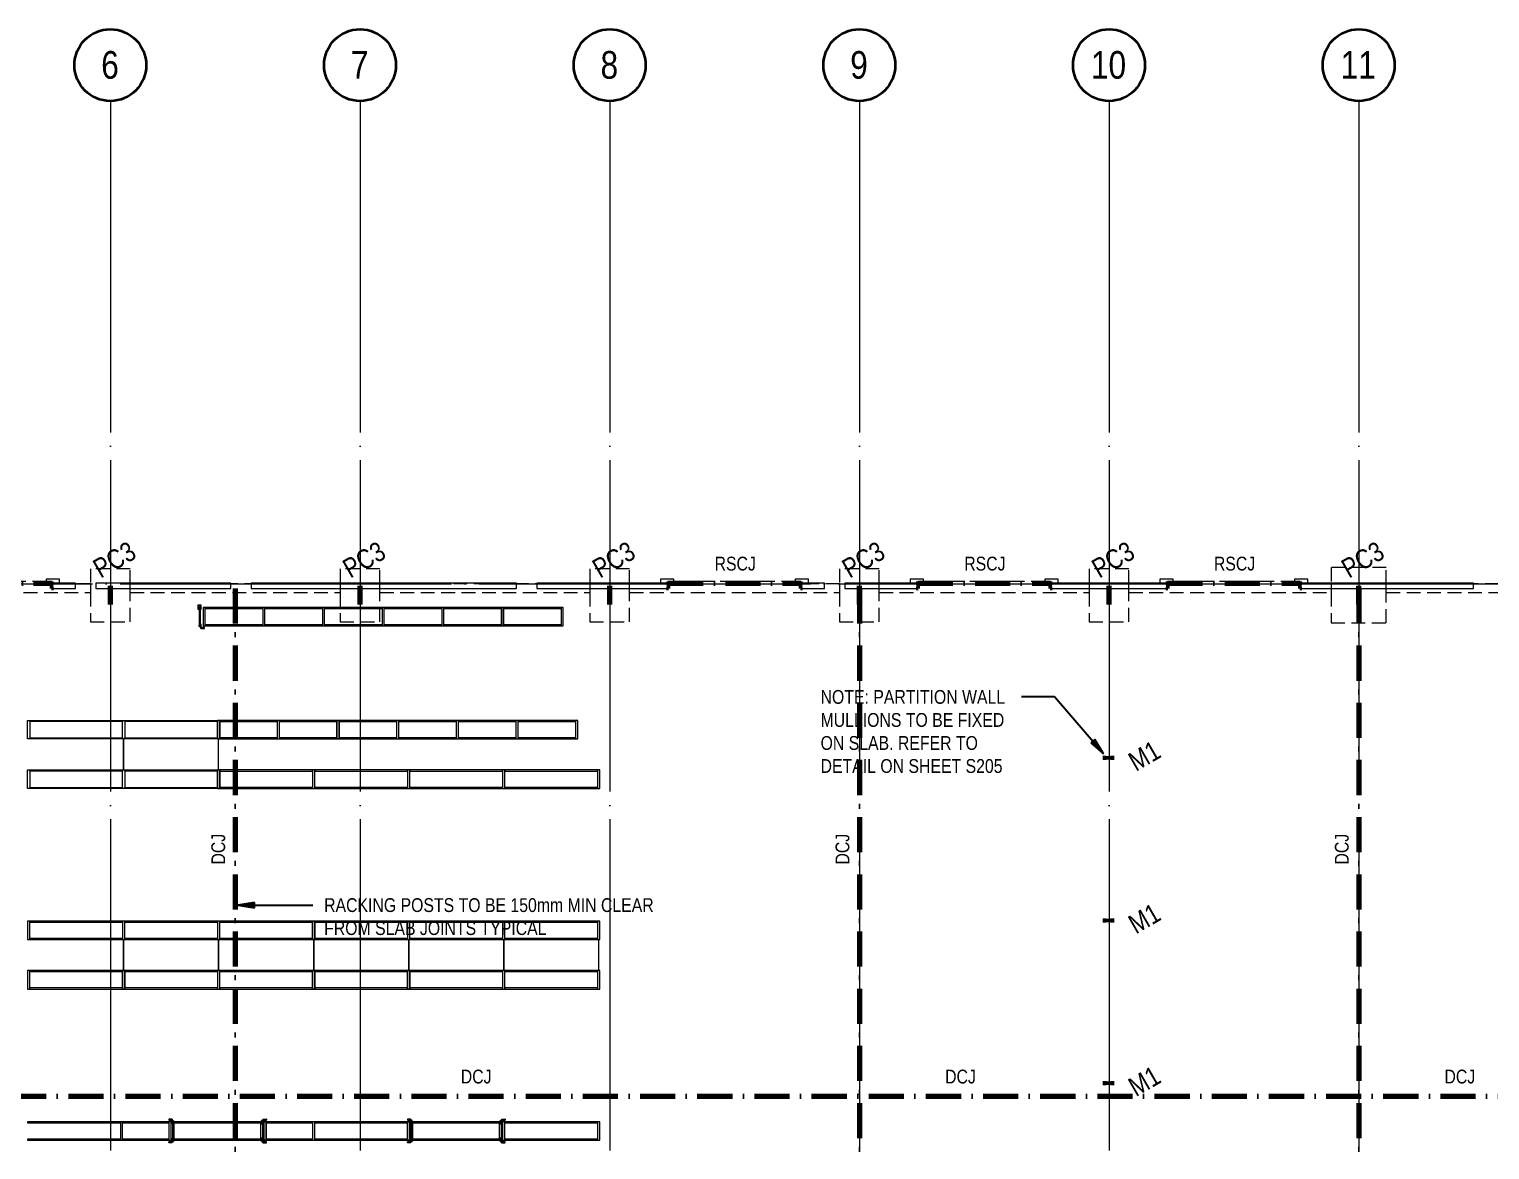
# Model space of a CAD drawing. Header units: millimetres. Extents: x 14684 to 281647, y -4596 to 240550.
# Drawn here: x 78823 to 144929, y 189837 to 240550 of the extents above; entities that cross this region are included whole.
import ezdxf

# ---------------------------------------------------------------- set-up
doc = ezdxf.new("R2010")
doc.units = ezdxf.units.MM
for name, pattern in [('_SGE_Grid Line', [16250, 15000, -625, 0, -625]), ('_SGE_Hidden', [925, 625, -300]), ('Dash Dot', [2587.5, 1587.5, -500, 0, -500])]:
    doc.linetypes.add(name, pattern=pattern)
for name, color, linetype, lineweight in [('A-ANNO-NOTE', 131, 'Continuous', 18), ('A-DETL-3', 90, 'Dash Dot', 70), ('A-WALL-1', 113, 'Continuous', 20), ('G-ANNO-TEXT-1', 10, 'Continuous', 25), ('G-ANNO-TEXT-2', 7, 'Continuous', 25), ('PR31272-001D-client cad _Racking__dwg-1', 133, 'Continuous', 13), ('S - REP-1', 133, 'Continuous', 13), ('S - ROWSPACER-1', 253, 'Continuous', 18), ('S-BEAM-1', 253, 'Continuous', 18), ('S-BEAM-2', 254, '_SGE_Hidden', 18), ('S-COLS', 52, 'Continuous', 18), ('S-COLS-1', 52, 'Continuous', 70), ('S-COLS-IDEN-1', 171, 'Continuous', 35), ('S-COLS-SYMB', 171, 'Continuous', 50), ('S-FNDN-1', 32, '_SGE_Hidden', 18), ('S-FRAME -100MM-1', 133, 'Continuous', 13), ('S-GRID-1', 1, '_SGE_Grid Line', 13), ('S-GRID-IDEN', 1, 'Continuous', 35), ('S-GRID-IDEN-1', 1, 'Continuous', 50)]:
    doc.layers.add(name, color=color, linetype=linetype, lineweight=lineweight)
doc.styles.add('Arial Narrow', font='ARIALN.TTF', dxfattribs={"height": 1250})
doc.styles.add('Arial Narrow_1', font='ARIALN.TTF', dxfattribs={"height": 625})
doc.styles.add('Arial Narrow_2', font='ARIALN.TTF', dxfattribs={"height": 875})

# ---------------------------------------------------------------- blocks, each defined once
blk = doc.blocks.new('PR31272-001D-client cad _Racking__dwg-2745832-WAREHOUSE SLAB PLAN')
at = {"layer": 'S - REP-1'}
for p, q in [((205800, 126115), (205744, 126115)), ((205744, 126110), (205800, 126110)), ((205727, 125288), (205732, 125288)), ((205727, 125268), (205732, 125268)), ((205737, 125248), (205798, 125248)), ((205798, 125243), (205737, 125243)), ((205763, 125353), (205763, 125203)), ((205803, 125358), (205768, 125358)), ((205803, 125229), (205808, 125229)), ((205803, 125216), (205808, 125216)), ((205808, 125237), (205808, 125237)), ((205813, 125198), (205813, 125355)), ((205813, 125232), (205813, 125232)), ((205823, 125143), (205973, 125143)), ((205978, 125148), (205978, 125183)), ((204363, 102933), (204363, 102898)), ((204518, 102938), (204368, 102938)), ((204528, 102883), (204528, 102725)), ((204528, 102849), (204528, 102849)), ((204538, 102864), (204533, 102864)), ((204538, 102851), (204533, 102851)), ((204533, 102844), (204533, 102844)), ((204538, 102723), (204573, 102723)), ((204543, 102838), (204604, 102838)), ((204604, 102833), (204543, 102833)), ((204578, 102728), (204578, 102878)), ((204614, 102813), (204609, 102813)), ((204614, 102793), (204609, 102793)), ((208531, 102813), (208536, 102813)), ((208531, 102793), (208536, 102793)), ((208602, 102838), (208541, 102838)), ((208541, 102833), (208602, 102833)), ((208567, 102728), (208567, 102878)), ((208607, 102723), (208572, 102723)), ((208607, 102864), (208612, 102864)), ((208607, 102851), (208612, 102851)), ((208612, 102844), (208612, 102844)), ((208617, 102725), (208617, 102883)), ((208617, 102849), (208617, 102849)), ((208627, 102938), (208777, 102938)), ((208782, 102933), (208782, 102898)), ((215163, 102933), (215163, 102898)), ((215318, 102938), (215168, 102938)), ((215328, 102725), (215328, 102883)), ((215328, 102849), (215328, 102849)), ((215338, 102864), (215333, 102864)), ((215338, 102851), (215333, 102851)), ((215333, 102844), (215333, 102844)), ((215338, 102723), (215373, 102723)), ((215343, 102838), (215404, 102838)), ((215404, 102833), (215343, 102833)), ((215378, 102728), (215378, 102878)), ((215414, 102813), (215409, 102813)), ((215414, 102793), (215409, 102793)), ((219331, 102813), (219336, 102813)), ((219331, 102793), (219336, 102793)), ((219402, 102838), (219341, 102838)), ((219341, 102833), (219402, 102833)), ((219367, 102728), (219367, 102878)), ((219407, 102723), (219372, 102723)), ((219407, 102864), (219412, 102864)), ((219407, 102851), (219412, 102851)), ((219412, 102844), (219412, 102844)), ((219417, 102725), (219417, 102883)), ((219417, 102849), (219417, 102849)), ((219427, 102938), (219577, 102938)), ((219582, 102933), (219582, 102898)), ((204363, 101873), (204363, 101908)), ((204518, 101868), (204368, 101868)), ((204528, 101923), (204528, 102080)), ((204528, 101957), (204528, 101957)), ((204533, 101962), (204533, 101962)), ((204538, 101954), (204533, 101954)), ((204538, 101941), (204533, 101941)), ((204538, 102083), (204573, 102083)), ((204604, 101973), (204543, 101973)), ((204543, 101968), (204604, 101968)), ((204578, 102078), (204578, 101928)), ((204614, 102013), (204609, 102013)), ((204614, 101993), (204609, 101993)), ((208531, 102013), (208536, 102013)), ((208531, 101993), (208536, 101993)), ((208541, 101973), (208602, 101973)), ((208602, 101968), (208541, 101968)), ((208567, 102078), (208567, 101928)), ((208607, 102083), (208572, 102083)), ((208607, 101954), (208612, 101954)), ((208607, 101941), (208612, 101941)), ((208612, 101962), (208612, 101962)), ((208617, 101923), (208617, 102080)), ((208617, 101957), (208617, 101957)), ((208627, 101868), (208777, 101868)), ((208782, 101873), (208782, 101908)), ((215163, 101873), (215163, 101908)), ((215318, 101868), (215168, 101868)), ((215328, 101923), (215328, 102080)), ((215328, 101957), (215328, 101957)), ((215333, 101962), (215333, 101962)), ((215338, 101954), (215333, 101954)), ((215338, 101941), (215333, 101941)), ((215338, 102083), (215373, 102083)), ((215404, 101973), (215343, 101973)), ((215343, 101968), (215404, 101968)), ((215378, 102078), (215378, 101928)), ((215414, 102013), (215409, 102013)), ((215414, 101993), (215409, 101993)), ((219331, 102013), (219336, 102013)), ((219331, 101993), (219336, 101993)), ((219341, 101973), (219402, 101973)), ((219402, 101968), (219341, 101968)), ((219367, 102078), (219367, 101928)), ((219407, 102083), (219372, 102083)), ((219407, 101954), (219412, 101954)), ((219407, 101941), (219412, 101941)), ((219412, 101962), (219412, 101962)), ((219417, 101923), (219417, 102080)), ((219417, 101957), (219417, 101957)), ((219427, 101868), (219577, 101868)), ((219582, 101873), (219582, 101908))]:
    blk.add_line(p, q, dxfattribs=at)
at = {"layer": 'S - REP-1', "flags": 128}
blk.add_lwpolyline([(205827, 126203), (205677, 126203), (205677, 126023), (205827, 126023)], close=True, dxfattribs=at)
for points in [[(205732, 126127), (205732, 126163), (205724, 126163), (205724, 126063), (205732, 126063), (205732, 126098)], [(205732, 125253), (205807, 125253), (205807, 126103), (205732, 126103), (205732, 125253), (205732, 125298), (205727, 125298), (205727, 125253)], [(205812, 126098), (205812, 126063), (205820, 126063), (205820, 126163), (205812, 126163), (205812, 126127)], [(205808, 125355), (205808, 125198), (205803, 125198), (205768, 125198)], [(205803, 125358), (205803, 125358), (205804, 125358), (205804, 125358), (205804, 125358), (205805, 125358), (205805, 125358), (205805, 125358), (205805, 125358), (205806, 125358), (205806, 125358), (205806, 125358), (205806, 125358), (205807, 125358), (205807, 125358), (205807, 125358), (205807, 125358), (205807, 125358), (205808, 125357), (205808, 125357), (205808, 125357), (205808, 125357), (205808, 125357), (205808, 125357), (205808, 125357)], [(205813, 125357), (205813, 125357), (205813, 125357), (205813, 125357), (205813, 125357), (205812, 125357), (205812, 125357), (205812, 125358), (205812, 125358), (205811, 125358), (205811, 125358), (205810, 125358), (205810, 125358), (205810, 125358), (205809, 125358), (205809, 125358), (205808, 125358), (205807, 125358), (205807, 125358), (205806, 125358), (205806, 125358), (205805, 125358), (205804, 125358), (205804, 125358), (205803, 125358)], [(205803, 125238), (205803, 125203), (205808, 125203), (205808, 125238)], [(205813, 125355), (205813, 125357), (205808, 125357), (205808, 125355)], [(205818, 125148), (205818, 125183), (205818, 125188), (205977, 125188), (205977, 125193), (205818, 125193)], [(205977, 125193), (205977, 125193), (205977, 125193), (205977, 125193), (205977, 125193), (205977, 125192), (205977, 125192), (205977, 125192), (205978, 125192), (205978, 125191), (205978, 125191), (205978, 125190), (205978, 125190), (205978, 125190), (205978, 125189), (205978, 125189), (205978, 125188), (205978, 125187), (205978, 125187), (205978, 125186), (205978, 125186), (205978, 125185), (205978, 125184), (205978, 125184), (205978, 125183)], [(205978, 125183), (205978, 125183), (205978, 125184), (205978, 125184), (205978, 125184), (205978, 125185), (205978, 125185), (205978, 125185), (205978, 125185), (205978, 125186), (205978, 125186), (205978, 125186), (205978, 125186), (205978, 125187), (205978, 125187), (205978, 125187), (205978, 125187), (205977, 125187), (205977, 125188), (205977, 125188), (205977, 125188), (205977, 125188), (205977, 125188), (205977, 125188), (205977, 125188)], [(204363, 102898), (204363, 102897), (204363, 102897), (204363, 102897), (204363, 102896), (204363, 102896), (204363, 102896), (204363, 102896), (204363, 102895), (204363, 102895), (204363, 102895), (204363, 102894), (204363, 102894), (204363, 102894), (204363, 102894), (204363, 102894), (204363, 102893), (204364, 102893), (204364, 102893), (204364, 102893), (204364, 102893), (204364, 102893), (204364, 102893), (204364, 102893), (204364, 102893)], [(204364, 102888), (204364, 102888), (204364, 102888), (204364, 102888), (204364, 102888), (204364, 102888), (204364, 102889), (204364, 102889), (204363, 102889), (204363, 102889), (204363, 102890), (204363, 102890), (204363, 102891), (204363, 102891), (204363, 102892), (204363, 102892), (204363, 102893), (204363, 102893), (204363, 102894), (204363, 102895), (204363, 102895), (204363, 102896), (204363, 102896), (204363, 102897), (204363, 102898)], [(204523, 102933), (204523, 102898), (204523, 102893), (204364, 102893), (204364, 102888), (204523, 102888)], [(204528, 102725), (204528, 102724), (204533, 102724), (204533, 102725)], [(204528, 102724), (204528, 102724), (204528, 102724), (204528, 102723), (204528, 102723), (204529, 102723), (204529, 102723), (204529, 102723), (204529, 102723), (204530, 102723), (204530, 102723), (204531, 102723), (204531, 102723), (204531, 102723), (204532, 102723), (204533, 102723), (204533, 102723), (204534, 102723), (204534, 102723), (204535, 102723), (204536, 102723), (204536, 102723), (204537, 102723), (204537, 102723), (204538, 102723)], [(204533, 102725), (204533, 102883), (204538, 102883), (204573, 102883)], [(204538, 102843), (204538, 102878), (204533, 102878), (204533, 102843)], [(204538, 102723), (204538, 102723), (204537, 102723), (204537, 102723), (204537, 102723), (204536, 102723), (204536, 102723), (204536, 102723), (204536, 102723), (204535, 102723), (204535, 102723), (204535, 102723), (204535, 102723), (204534, 102723), (204534, 102723), (204534, 102723), (204534, 102723), (204534, 102723), (204533, 102723), (204533, 102723), (204533, 102723), (204533, 102723), (204533, 102724), (204533, 102724), (204533, 102724)], [(204609, 102828), (204534, 102828), (204534, 101978), (204609, 101978), (204609, 102828), (204609, 102783), (204614, 102783), (204614, 102828)], [(208536, 102828), (208611, 102828), (208611, 101978), (208536, 101978), (208536, 102828), (208536, 102783), (208531, 102783), (208531, 102828)], [(208572, 102883), (208607, 102883), (208612, 102883), (208612, 102725)], [(208607, 102843), (208607, 102878), (208612, 102878), (208612, 102843)], [(208607, 102723), (208607, 102723), (208607, 102723), (208608, 102723), (208608, 102723), (208608, 102723), (208609, 102723), (208609, 102723), (208609, 102723), (208609, 102723), (208610, 102723), (208610, 102723), (208610, 102723), (208610, 102723), (208611, 102723), (208611, 102723), (208611, 102723), (208611, 102723), (208611, 102723), (208611, 102723), (208612, 102723), (208612, 102723), (208612, 102724), (208612, 102724), (208612, 102724)], [(208617, 102724), (208617, 102724), (208617, 102724), (208616, 102723), (208616, 102723), (208616, 102723), (208616, 102723), (208616, 102723), (208615, 102723), (208615, 102723), (208615, 102723), (208614, 102723), (208614, 102723), (208613, 102723), (208613, 102723), (208612, 102723), (208612, 102723), (208611, 102723), (208611, 102723), (208610, 102723), (208609, 102723), (208609, 102723), (208608, 102723), (208607, 102723), (208607, 102723)], [(208612, 102725), (208612, 102724), (208617, 102724), (208617, 102725)], [(208622, 102933), (208622, 102898), (208622, 102893), (208781, 102893), (208781, 102888), (208622, 102888)], [(208782, 102898), (208782, 102897), (208782, 102897), (208782, 102897), (208782, 102896), (208782, 102896), (208782, 102896), (208782, 102896), (208782, 102895), (208781, 102895), (208781, 102895), (208781, 102894), (208781, 102894), (208781, 102894), (208781, 102894), (208781, 102894), (208781, 102893), (208781, 102893), (208781, 102893), (208781, 102893), (208781, 102893), (208781, 102893), (208781, 102893), (208781, 102893), (208781, 102893)], [(208781, 102888), (208781, 102888), (208781, 102888), (208781, 102888), (208781, 102888), (208781, 102888), (208781, 102889), (208781, 102889), (208781, 102889), (208781, 102889), (208781, 102890), (208781, 102890), (208781, 102891), (208781, 102891), (208781, 102892), (208781, 102892), (208782, 102893), (208782, 102893), (208782, 102894), (208782, 102895), (208782, 102895), (208782, 102896), (208782, 102896), (208782, 102897), (208782, 102898)], [(215163, 102898), (215163, 102897), (215163, 102897), (215163, 102897), (215163, 102896), (215163, 102896), (215163, 102896), (215163, 102896), (215163, 102895), (215163, 102895), (215163, 102895), (215163, 102894), (215163, 102894), (215163, 102894), (215163, 102894), (215163, 102894), (215163, 102893), (215164, 102893), (215164, 102893), (215164, 102893), (215164, 102893), (215164, 102893), (215164, 102893), (215164, 102893), (215164, 102893)], [(215164, 102888), (215164, 102888), (215164, 102888), (215164, 102888), (215164, 102888), (215164, 102888), (215164, 102889), (215164, 102889), (215163, 102889), (215163, 102889), (215163, 102890), (215163, 102890), (215163, 102891), (215163, 102891), (215163, 102892), (215163, 102892), (215163, 102893), (215163, 102893), (215163, 102894), (215163, 102895), (215163, 102895), (215163, 102896), (215163, 102896), (215163, 102897), (215163, 102898)], [(215323, 102933), (215323, 102898), (215323, 102893), (215164, 102893), (215164, 102888), (215323, 102888)], [(215333, 102725), (215333, 102724), (215328, 102724), (215328, 102725)], [(215328, 102724), (215328, 102724), (215328, 102724), (215328, 102723), (215328, 102723), (215329, 102723), (215329, 102723), (215329, 102723), (215329, 102723), (215330, 102723), (215330, 102723), (215331, 102723), (215331, 102723), (215331, 102723), (215332, 102723), (215333, 102723), (215333, 102723), (215334, 102723), (215334, 102723), (215335, 102723), (215336, 102723), (215336, 102723), (215337, 102723), (215337, 102723), (215338, 102723)], [(215373, 102883), (215338, 102883), (215333, 102883), (215333, 102725)], [(215338, 102843), (215338, 102878), (215333, 102878), (215333, 102843)], [(215338, 102723), (215338, 102723), (215337, 102723), (215337, 102723), (215337, 102723), (215336, 102723), (215336, 102723), (215336, 102723), (215336, 102723), (215335, 102723), (215335, 102723), (215335, 102723), (215335, 102723), (215334, 102723), (215334, 102723), (215334, 102723), (215334, 102723), (215334, 102723), (215333, 102723), (215333, 102723), (215333, 102723), (215333, 102723), (215333, 102724), (215333, 102724), (215333, 102724)], [(215409, 102828), (215334, 102828), (215334, 101978), (215409, 101978), (215409, 102828), (215409, 102783), (215414, 102783), (215414, 102828)], [(219336, 102828), (219411, 102828), (219411, 101978), (219336, 101978), (219336, 102828), (219336, 102783), (219331, 102783), (219331, 102828)], [(219372, 102883), (219407, 102883), (219412, 102883), (219412, 102725)], [(219407, 102843), (219407, 102878), (219412, 102878), (219412, 102843)], [(219407, 102723), (219407, 102723), (219407, 102723), (219408, 102723), (219408, 102723), (219408, 102723), (219409, 102723), (219409, 102723), (219409, 102723), (219409, 102723), (219410, 102723), (219410, 102723), (219410, 102723), (219410, 102723), (219411, 102723), (219411, 102723), (219411, 102723), (219411, 102723), (219411, 102723), (219411, 102723), (219412, 102723), (219412, 102723), (219412, 102724), (219412, 102724), (219412, 102724)], [(219417, 102724), (219417, 102724), (219417, 102724), (219416, 102723), (219416, 102723), (219416, 102723), (219416, 102723), (219416, 102723), (219415, 102723), (219415, 102723), (219415, 102723), (219414, 102723), (219414, 102723), (219413, 102723), (219413, 102723), (219412, 102723), (219412, 102723), (219411, 102723), (219411, 102723), (219410, 102723), (219409, 102723), (219409, 102723), (219408, 102723), (219407, 102723), (219407, 102723)], [(219412, 102725), (219412, 102724), (219417, 102724), (219417, 102725)], [(219422, 102933), (219422, 102898), (219422, 102893), (219581, 102893), (219581, 102888), (219422, 102888)], [(219582, 102898), (219582, 102897), (219582, 102897), (219582, 102897), (219582, 102896), (219582, 102896), (219582, 102896), (219582, 102896), (219582, 102895), (219581, 102895), (219581, 102895), (219581, 102894), (219581, 102894), (219581, 102894), (219581, 102894), (219581, 102894), (219581, 102893), (219581, 102893), (219581, 102893), (219581, 102893), (219581, 102893), (219581, 102893), (219581, 102893), (219581, 102893), (219581, 102893)], [(219581, 102888), (219581, 102888), (219581, 102888), (219581, 102888), (219581, 102888), (219581, 102888), (219581, 102889), (219581, 102889), (219581, 102889), (219581, 102889), (219581, 102890), (219581, 102890), (219581, 102891), (219581, 102891), (219581, 102892), (219581, 102892), (219582, 102893), (219582, 102893), (219582, 102894), (219582, 102895), (219582, 102895), (219582, 102896), (219582, 102896), (219582, 102897), (219582, 102898)], [(204364, 101918), (204364, 101918), (204364, 101918), (204364, 101918), (204364, 101917), (204364, 101917), (204364, 101917), (204364, 101917), (204363, 101916), (204363, 101916), (204363, 101916), (204363, 101915), (204363, 101915), (204363, 101914), (204363, 101914), (204363, 101913), (204363, 101913), (204363, 101912), (204363, 101912), (204363, 101911), (204363, 101910), (204363, 101910), (204363, 101909), (204363, 101908), (204363, 101908)], [(204363, 101908), (204363, 101908), (204363, 101908), (204363, 101909), (204363, 101909), (204363, 101909), (204363, 101910), (204363, 101910), (204363, 101910), (204363, 101911), (204363, 101911), (204363, 101911), (204363, 101911), (204363, 101912), (204363, 101912), (204363, 101912), (204363, 101912), (204364, 101912), (204364, 101912), (204364, 101913), (204364, 101913), (204364, 101913), (204364, 101913), (204364, 101913), (204364, 101913)], [(204523, 101873), (204523, 101908), (204523, 101913), (204364, 101913), (204364, 101918), (204523, 101918)], [(204528, 102082), (204528, 102082), (204528, 102082), (204528, 102082), (204528, 102082), (204529, 102082), (204529, 102082), (204529, 102082), (204529, 102082), (204530, 102082), (204530, 102082), (204531, 102082), (204531, 102083), (204531, 102083), (204532, 102083), (204533, 102083), (204533, 102083), (204534, 102083), (204534, 102083), (204535, 102083), (204536, 102083), (204536, 102083), (204537, 102083), (204537, 102083), (204538, 102083)], [(204528, 102080), (204528, 102082), (204533, 102082), (204533, 102080)], [(204538, 102083), (204538, 102083), (204537, 102083), (204537, 102083), (204537, 102083), (204536, 102083), (204536, 102083), (204536, 102083), (204536, 102083), (204535, 102083), (204535, 102083), (204535, 102083), (204535, 102083), (204534, 102082), (204534, 102082), (204534, 102082), (204534, 102082), (204534, 102082), (204533, 102082), (204533, 102082), (204533, 102082), (204533, 102082), (204533, 102082), (204533, 102082), (204533, 102082)], [(204533, 102080), (204533, 101923), (204538, 101923), (204573, 101923)], [(204538, 101963), (204538, 101928), (204533, 101928), (204533, 101963)], [(204609, 101978), (204609, 102023), (204614, 102023), (204614, 101978)], [(208536, 101978), (208536, 102023), (208531, 102023), (208531, 101978)], [(208612, 102080), (208612, 101923), (208607, 101923), (208572, 101923)], [(208607, 102083), (208607, 102083), (208607, 102083), (208608, 102083), (208608, 102083), (208608, 102083), (208609, 102083), (208609, 102083), (208609, 102083), (208609, 102083), (208610, 102083), (208610, 102083), (208610, 102083), (208610, 102082), (208611, 102082), (208611, 102082), (208611, 102082), (208611, 102082), (208611, 102082), (208611, 102082), (208612, 102082), (208612, 102082), (208612, 102082), (208612, 102082), (208612, 102082)], [(208617, 102082), (208617, 102082), (208617, 102082), (208616, 102082), (208616, 102082), (208616, 102082), (208616, 102082), (208616, 102082), (208615, 102082), (208615, 102082), (208615, 102082), (208614, 102082), (208614, 102083), (208613, 102083), (208613, 102083), (208612, 102083), (208612, 102083), (208611, 102083), (208611, 102083), (208610, 102083), (208609, 102083), (208609, 102083), (208608, 102083), (208607, 102083), (208607, 102083)], [(208607, 101963), (208607, 101928), (208612, 101928), (208612, 101963)], [(208617, 102080), (208617, 102082), (208612, 102082), (208612, 102080)], [(208622, 101873), (208622, 101908), (208622, 101913), (208781, 101913), (208781, 101918), (208622, 101918)], [(208781, 101918), (208781, 101918), (208781, 101918), (208781, 101918), (208781, 101917), (208781, 101917), (208781, 101917), (208781, 101917), (208781, 101916), (208781, 101916), (208781, 101916), (208781, 101915), (208781, 101915), (208781, 101914), (208781, 101914), (208781, 101913), (208782, 101913), (208782, 101912), (208782, 101912), (208782, 101911), (208782, 101910), (208782, 101910), (208782, 101909), (208782, 101908), (208782, 101908)], [(208782, 101908), (208782, 101908), (208782, 101908), (208782, 101909), (208782, 101909), (208782, 101909), (208782, 101910), (208782, 101910), (208782, 101910), (208781, 101911), (208781, 101911), (208781, 101911), (208781, 101911), (208781, 101912), (208781, 101912), (208781, 101912), (208781, 101912), (208781, 101912), (208781, 101912), (208781, 101913), (208781, 101913), (208781, 101913), (208781, 101913), (208781, 101913), (208781, 101913)], [(215164, 101918), (215164, 101918), (215164, 101918), (215164, 101918), (215164, 101917), (215164, 101917), (215164, 101917), (215164, 101917), (215163, 101916), (215163, 101916), (215163, 101916), (215163, 101915), (215163, 101915), (215163, 101914), (215163, 101914), (215163, 101913), (215163, 101913), (215163, 101912), (215163, 101912), (215163, 101911), (215163, 101910), (215163, 101910), (215163, 101909), (215163, 101908), (215163, 101908)], [(215163, 101908), (215163, 101908), (215163, 101908), (215163, 101909), (215163, 101909), (215163, 101909), (215163, 101910), (215163, 101910), (215163, 101910), (215163, 101911), (215163, 101911), (215163, 101911), (215163, 101911), (215163, 101912), (215163, 101912), (215163, 101912), (215163, 101912), (215164, 101912), (215164, 101912), (215164, 101913), (215164, 101913), (215164, 101913), (215164, 101913), (215164, 101913), (215164, 101913)], [(215323, 101873), (215323, 101908), (215323, 101913), (215164, 101913), (215164, 101918), (215323, 101918)], [(215328, 102082), (215328, 102082), (215328, 102082), (215328, 102082), (215328, 102082), (215329, 102082), (215329, 102082), (215329, 102082), (215329, 102082), (215330, 102082), (215330, 102082), (215331, 102082), (215331, 102083), (215331, 102083), (215332, 102083), (215333, 102083), (215333, 102083), (215334, 102083), (215334, 102083), (215335, 102083), (215336, 102083), (215336, 102083), (215337, 102083), (215337, 102083), (215338, 102083)], [(215328, 102080), (215328, 102082), (215333, 102082), (215333, 102080)], [(215338, 102083), (215338, 102083), (215337, 102083), (215337, 102083), (215337, 102083), (215336, 102083), (215336, 102083), (215336, 102083), (215336, 102083), (215335, 102083), (215335, 102083), (215335, 102083), (215335, 102083), (215334, 102082), (215334, 102082), (215334, 102082), (215334, 102082), (215334, 102082), (215333, 102082), (215333, 102082), (215333, 102082), (215333, 102082), (215333, 102082), (215333, 102082), (215333, 102082)], [(215333, 102080), (215333, 101923), (215338, 101923), (215373, 101923)], [(215338, 101963), (215338, 101928), (215333, 101928), (215333, 101963)], [(215409, 101978), (215409, 102023), (215414, 102023), (215414, 101978)], [(219336, 101978), (219336, 102023), (219331, 102023), (219331, 101978)], [(219412, 102080), (219412, 101923), (219407, 101923), (219372, 101923)], [(219407, 102083), (219407, 102083), (219407, 102083), (219408, 102083), (219408, 102083), (219408, 102083), (219409, 102083), (219409, 102083), (219409, 102083), (219409, 102083), (219410, 102083), (219410, 102083), (219410, 102083), (219410, 102082), (219411, 102082), (219411, 102082), (219411, 102082), (219411, 102082), (219411, 102082), (219411, 102082), (219412, 102082), (219412, 102082), (219412, 102082), (219412, 102082), (219412, 102082)], [(219417, 102082), (219417, 102082), (219417, 102082), (219416, 102082), (219416, 102082), (219416, 102082), (219416, 102082), (219416, 102082), (219415, 102082), (219415, 102082), (219415, 102082), (219414, 102082), (219414, 102083), (219413, 102083), (219413, 102083), (219412, 102083), (219412, 102083), (219411, 102083), (219411, 102083), (219410, 102083), (219409, 102083), (219409, 102083), (219408, 102083), (219407, 102083), (219407, 102083)], [(219407, 101963), (219407, 101928), (219412, 101928), (219412, 101963)], [(219417, 102080), (219417, 102082), (219412, 102082), (219412, 102080)], [(219422, 101873), (219422, 101908), (219422, 101913), (219581, 101913), (219581, 101918), (219422, 101918)], [(219581, 101918), (219581, 101918), (219581, 101918), (219581, 101918), (219581, 101917), (219581, 101917), (219581, 101917), (219581, 101917), (219581, 101916), (219581, 101916), (219581, 101916), (219581, 101915), (219581, 101915), (219581, 101914), (219581, 101914), (219581, 101913), (219582, 101913), (219582, 101912), (219582, 101912), (219582, 101911), (219582, 101910), (219582, 101910), (219582, 101909), (219582, 101908), (219582, 101908)], [(219582, 101908), (219582, 101908), (219582, 101908), (219582, 101909), (219582, 101909), (219582, 101909), (219582, 101910), (219582, 101910), (219582, 101910), (219581, 101911), (219581, 101911), (219581, 101911), (219581, 101911), (219581, 101912), (219581, 101912), (219581, 101912), (219581, 101912), (219581, 101912), (219581, 101912), (219581, 101913), (219581, 101913), (219581, 101913), (219581, 101913), (219581, 101913), (219581, 101913)]]:
    blk.add_lwpolyline(points, dxfattribs=at)
at = {"layer": 'S - REP-1'}
for centre in [(205697, 126183), (205697, 126043), (205792, 126183), (205792, 126043), (205783, 125338), (205783, 125218), (205838, 125163), (205958, 125163), (204383, 102918), (204503, 102918), (204558, 102863), (204558, 102743), (208587, 102863), (208587, 102743), (208642, 102918), (208762, 102918), (215183, 102918), (215303, 102918), (215358, 102863), (215358, 102743), (219387, 102863), (219387, 102743), (219442, 102918), (219562, 102918), (204383, 101888), (204503, 101888), (204558, 102063), (204558, 101943), (208587, 102063), (208587, 101943), (208642, 101888), (208762, 101888), (215183, 101888), (215303, 101888), (215358, 102063), (215358, 101943), (219387, 102063), (219387, 101943), (219442, 101888), (219562, 101888)]:
    blk.add_circle(centre, 8, dxfattribs=at)
for centre, radius, start, end in [((205744, 126127), 12, 180.00049, 270.00049), ((205744, 126098), 12, 90.00049, 180.00049), ((205800, 126127), 12, 270.00049, 0.00049), ((205800, 126098), 12, 0.00049, 90.00049), ((205737, 125253), 10, 180.00049, 270.00049), ((205737, 125253), 5, 180.00049, 270.00049), ((205768, 125353), 5, 90.00049, 180.00049), ((205768, 125203), 5, 180.00049, 270.00049), ((205798, 125238), 10, 0.00049, 90.00049), ((205798, 125238), 5, 0.00049, 90.00049), ((205818, 125198), 10, 180.00049, 270.00049), ((205818, 125198), 5, 180.00049, 270.00049), ((205823, 125148), 5, 180.00049, 270.00049), ((205973, 125148), 5, 270.00049, 0.00049), ((204368, 102933), 5, 90.00049, 180.00049), ((204518, 102933), 5, 0.00049, 90.00049), ((204523, 102883), 10, 0.00049, 90.00049), ((204523, 102883), 5, 0.00049, 90.00049), ((204543, 102843), 10, 180.00049, 270.00049), ((204543, 102843), 5, 180.00049, 270.00049), ((204573, 102878), 5, 0.00049, 90.00049), ((204573, 102728), 5, 270.00049, 0.00049), ((204604, 102828), 10, 0.00049, 90.00049), ((204604, 102828), 5, 0.00049, 90.00049), ((208541, 102828), 10, 89.99951, 179.99951), ((208541, 102828), 5, 89.99951, 179.99951), ((208572, 102878), 5, 89.99951, 179.99951), ((208572, 102728), 5, 179.99951, 269.99951), ((208602, 102843), 10, 269.99951, 359.99951), ((208602, 102843), 5, 269.99951, 359.99951), ((208622, 102883), 10, 89.99951, 179.99951), ((208622, 102883), 5, 89.99951, 179.99951), ((208627, 102933), 5, 89.99951, 179.99951), ((208777, 102933), 5, 359.99951, 89.99951), ((215168, 102933), 5, 90.00049, 180.00049), ((215318, 102933), 5, 0.00049, 90.00049), ((215323, 102883), 10, 0.00049, 90.00049), ((215323, 102883), 5, 0.00049, 90.00049), ((215343, 102843), 10, 180.00049, 270.00049), ((215343, 102843), 5, 180.00049, 270.00049), ((215373, 102878), 5, 0.00049, 90.00049), ((215373, 102728), 5, 270.00049, 0.00049), ((215404, 102828), 10, 0.00049, 90.00049), ((215404, 102828), 5, 0.00049, 90.00049), ((219341, 102828), 10, 89.99951, 179.99951), ((219341, 102828), 5, 89.99951, 179.99951), ((219372, 102878), 5, 89.99951, 179.99951), ((219372, 102728), 5, 179.99951, 269.99951), ((219402, 102843), 10, 269.99951, 359.99951), ((219402, 102843), 5, 269.99951, 359.99951), ((219422, 102883), 10, 89.99951, 179.99951), ((219422, 102883), 5, 89.99951, 179.99951), ((219427, 102933), 5, 89.99951, 179.99951), ((219577, 102933), 5, 359.99951, 89.99951), ((204368, 101873), 5, 180.00049, 270.00049), ((204518, 101873), 5, 270.00049, 0.00049), ((204523, 101923), 10, 270.00049, 0.00049), ((204523, 101923), 5, 270.00049, 0.00049), ((204543, 101963), 10, 90.00049, 180.00049), ((204543, 101963), 5, 90.00049, 180.00049), ((204573, 102078), 5, 0.00049, 90.00049), ((204573, 101928), 5, 270.00049, 0.00049), ((204604, 101978), 10, 270.00049, 0.00049), ((204604, 101978), 5, 270.00049, 0.00049), ((208541, 101978), 10, 179.99951, 269.99951), ((208541, 101978), 5, 179.99951, 269.99951), ((208572, 102078), 5, 89.99951, 179.99951), ((208572, 101928), 5, 179.99951, 269.99951), ((208602, 101963), 10, 359.99951, 89.99951), ((208602, 101963), 5, 359.99951, 89.99951), ((208622, 101923), 10, 179.99951, 269.99951), ((208622, 101923), 5, 179.99951, 269.99951), ((208627, 101873), 5, 179.99951, 269.99951), ((208777, 101873), 5, 269.99951, 359.99951), ((215168, 101873), 5, 180.00049, 270.00049), ((215318, 101873), 5, 270.00049, 0.00049), ((215323, 101923), 10, 270.00049, 0.00049), ((215323, 101923), 5, 270.00049, 0.00049), ((215343, 101963), 10, 90.00049, 180.00049), ((215343, 101963), 5, 90.00049, 180.00049), ((215373, 102078), 5, 0.00049, 90.00049), ((215373, 101928), 5, 270.00049, 0.00049), ((215404, 101978), 10, 270.00049, 0.00049), ((215404, 101978), 5, 270.00049, 0.00049), ((219341, 101978), 10, 179.99951, 269.99951), ((219341, 101978), 5, 179.99951, 269.99951), ((219372, 102078), 5, 89.99951, 179.99951), ((219372, 101928), 5, 179.99951, 269.99951), ((219402, 101963), 10, 359.99951, 89.99951), ((219402, 101963), 5, 359.99951, 89.99951), ((219422, 101923), 10, 179.99951, 269.99951), ((219422, 101923), 5, 179.99951, 269.99951), ((219427, 101873), 5, 179.99951, 269.99951), ((219577, 101873), 5, 269.99951, 359.99951)]:
    blk.add_arc(centre, radius, start, end, dxfattribs=at)
at = {"layer": 'S - ROWSPACER-1'}
for p, q in [((206622, 118743), (206622, 120143)), ((223822, 109663), (223822, 111063))]:
    blk.add_line(p, q, dxfattribs=at)
at = {"layer": 'S - ROWSPACER-1', "flags": 128}
for points in [[(202322, 120143), (202322, 118743)], [(202322, 111063), (202322, 109663)], [(206622, 111063), (206622, 109663)], [(210922, 111063), (210922, 109663)], [(215222, 111063), (215222, 109663)], [(219522, 111063), (219522, 109663)]]:
    blk.add_lwpolyline(points, close=True, dxfattribs=at)
at = {"layer": 'S-BEAM-1', "flags": 128}
for points in [[(206018, 126048), (208618, 126048), (208618, 126098), (206018, 126098)], [(208718, 126048), (211318, 126048), (211318, 126098), (208718, 126098)], [(211418, 126048), (214018, 126048), (214018, 126098), (211418, 126098)], [(214118, 126048), (216718, 126048), (216718, 126098), (214118, 126098)], [(216818, 126048), (219418, 126048), (219418, 126098), (216818, 126098)], [(219518, 126048), (222118, 126048), (222118, 126098), (219518, 126098)], [(206018, 125258), (208618, 125258), (208618, 125308), (206018, 125308)], [(208718, 125258), (211318, 125258), (211318, 125308), (208718, 125308)], [(211418, 125258), (214018, 125258), (214018, 125308), (211418, 125308)], [(214118, 125258), (216718, 125258), (216718, 125308), (214118, 125308)], [(216818, 125258), (219418, 125258), (219418, 125308), (216818, 125308)], [(219518, 125258), (222118, 125258), (222118, 125308), (219518, 125308)], [(202272, 120933), (198072, 120933), (198072, 120983), (202272, 120983)], [(206572, 120933), (202372, 120933), (202372, 120983), (206572, 120983)], [(206672, 120933), (209272, 120933), (209272, 120983), (206672, 120983)], [(209372, 120933), (211972, 120933), (211972, 120983), (209372, 120983)], [(212072, 120933), (214672, 120933), (214672, 120983), (212072, 120983)], [(214772, 120933), (217372, 120933), (217372, 120983), (214772, 120983)], [(217472, 120933), (220072, 120933), (220072, 120983), (217472, 120983)], [(220172, 120933), (222772, 120933), (222772, 120983), (220172, 120983)], [(202272, 120143), (198072, 120143), (198072, 120193), (202272, 120193)], [(206572, 120143), (202372, 120143), (202372, 120193), (206572, 120193)], [(206672, 120143), (209272, 120143), (209272, 120193), (206672, 120193)], [(209372, 120143), (211972, 120143), (211972, 120193), (209372, 120193)], [(212072, 120143), (214672, 120143), (214672, 120193), (212072, 120193)], [(214772, 120143), (217372, 120143), (217372, 120193), (214772, 120193)], [(217472, 120143), (220072, 120143), (220072, 120193), (217472, 120193)], [(220172, 120143), (222772, 120143), (222772, 120193), (220172, 120193)], [(202272, 118693), (198072, 118693), (198072, 118743), (202272, 118743)], [(206572, 118693), (202372, 118693), (202372, 118743), (206572, 118743)], [(206672, 118693), (210872, 118693), (210872, 118743), (206672, 118743)], [(210972, 118693), (215172, 118693), (215172, 118743), (210972, 118743)], [(215272, 118693), (219472, 118693), (219472, 118743), (215272, 118743)], [(219572, 118693), (223772, 118693), (223772, 118743), (219572, 118743)], [(202272, 117903), (198072, 117903), (198072, 117953), (202272, 117953)], [(206572, 117903), (202372, 117903), (202372, 117953), (206572, 117953)], [(206672, 117903), (210872, 117903), (210872, 117953), (206672, 117953)], [(210972, 117903), (215172, 117903), (215172, 117953), (210972, 117953)], [(215272, 117903), (219472, 117903), (219472, 117953), (215272, 117953)], [(219572, 117903), (223772, 117903), (223772, 117953), (219572, 117953)], [(198072, 111853), (202272, 111853), (202272, 111903), (198072, 111903)], [(202372, 111853), (206572, 111853), (206572, 111903), (202372, 111903)], [(206672, 111853), (210872, 111853), (210872, 111903), (206672, 111903)], [(210972, 111853), (215172, 111853), (215172, 111903), (210972, 111903)], [(215272, 111853), (219472, 111853), (219472, 111903), (215272, 111903)], [(219572, 111853), (223772, 111853), (223772, 111903), (219572, 111903)], [(198072, 111063), (202272, 111063), (202272, 111113), (198072, 111113)], [(202372, 111063), (206572, 111063), (206572, 111113), (202372, 111113)], [(206672, 111063), (210872, 111063), (210872, 111113), (206672, 111113)], [(210972, 111063), (215172, 111063), (215172, 111113), (210972, 111113)], [(215272, 111063), (219472, 111063), (219472, 111113), (215272, 111113)], [(219572, 111063), (223772, 111063), (223772, 111113), (219572, 111113)], [(198072, 109613), (202272, 109613), (202272, 109663), (198072, 109663)], [(202372, 109613), (206572, 109613), (206572, 109663), (202372, 109663)], [(206672, 109613), (210872, 109613), (210872, 109663), (206672, 109663)], [(210972, 109613), (215172, 109613), (215172, 109663), (210972, 109663)], [(215272, 109613), (219472, 109613), (219472, 109663), (215272, 109663)], [(219572, 109613), (223772, 109613), (223772, 109663), (219572, 109663)], [(198072, 108823), (202272, 108823), (202272, 108873), (198072, 108873)], [(202372, 108823), (206572, 108823), (206572, 108873), (202372, 108873)], [(206672, 108823), (210872, 108823), (210872, 108873), (206672, 108873)], [(210972, 108823), (215172, 108823), (215172, 108873), (210972, 108873)], [(215272, 108823), (219472, 108823), (219472, 108873), (215272, 108873)], [(219572, 108823), (223772, 108823), (223772, 108873), (219572, 108873)], [(197972, 102773), (202172, 102773), (202172, 102823), (197972, 102823)], [(202272, 102773), (204372, 102773), (204372, 102823), (202272, 102823)], [(204472, 102773), (208672, 102773), (208672, 102823), (204472, 102823)], [(208772, 102773), (210872, 102773), (210872, 102823), (208772, 102823)], [(210972, 102773), (215172, 102773), (215172, 102823), (210972, 102823)], [(215272, 102773), (219472, 102773), (219472, 102823), (215272, 102823)], [(219572, 102773), (223772, 102773), (223772, 102823), (219572, 102823)], [(197972, 101983), (202172, 101983), (202172, 102033), (197972, 102033)], [(202272, 101983), (204372, 101983), (204372, 102033), (202272, 102033)], [(204472, 101983), (208672, 101983), (208672, 102033), (204472, 102033)], [(208772, 101983), (210872, 101983), (210872, 102033), (208772, 102033)], [(210972, 101983), (215172, 101983), (215172, 102033), (210972, 102033)], [(215272, 101983), (219472, 101983), (219472, 102033), (215272, 102033)], [(219572, 101983), (223772, 101983), (223772, 102033), (219572, 102033)]]:
    blk.add_lwpolyline(points, close=True, dxfattribs=at)
at = {"layer": 'S-FRAME -100MM-1', "flags": 128}
for points in [[(206018, 126098), (205918, 126098), (205918, 125258), (206018, 125258)], [(208718, 126098), (208618, 126098), (208618, 125258), (208718, 125258), (208718, 126098), (208618, 126098), (208618, 125258), (208718, 125258)], [(211418, 126098), (211318, 126098), (211318, 125258), (211418, 125258), (211418, 126098), (211318, 126098), (211318, 125258), (211418, 125258)], [(214118, 126098), (214018, 126098), (214018, 125258), (214118, 125258), (214118, 126098), (214018, 126098), (214018, 125258), (214118, 125258)], [(216818, 126098), (216718, 126098), (216718, 125258), (216818, 125258), (216818, 126098), (216718, 126098), (216718, 125258), (216818, 125258)], [(219518, 126098), (219518, 125258), (219418, 125258), (219418, 126098), (219518, 126098), (219418, 126098), (219418, 125258), (219518, 125258)], [(222218, 126098), (222118, 126098), (222118, 125258), (222218, 125258)], [(197972, 120983), (198072, 120983), (198072, 120143), (197972, 120143), (197972, 120983), (198072, 120983), (198072, 120143), (197972, 120143)], [(202272, 120983), (202372, 120983), (202372, 120143), (202272, 120143), (202272, 120983), (202372, 120983), (202372, 120143), (202272, 120143)], [(206572, 120983), (206672, 120983), (206572, 120983), (206572, 120143), (206672, 120143), (206672, 120983), (206672, 120143), (206572, 120143)], [(209372, 120983), (209272, 120983), (209272, 120143), (209372, 120143), (209372, 120983), (209272, 120983), (209272, 120143), (209372, 120143)], [(212072, 120983), (212072, 120143), (211972, 120143), (211972, 120983), (212072, 120983), (211972, 120983), (211972, 120143), (212072, 120143)], [(214772, 120983), (214672, 120983), (214672, 120143), (214772, 120143), (214772, 120983), (214672, 120983), (214672, 120143), (214772, 120143)], [(217472, 120983), (217372, 120983), (217372, 120143), (217472, 120143), (217472, 120983), (217372, 120983), (217372, 120143), (217472, 120143)], [(220172, 120983), (220072, 120983), (220072, 120143), (220172, 120143), (220172, 120983), (220072, 120983), (220072, 120143), (220172, 120143)], [(222872, 120983), (222772, 120983), (222772, 120143), (222872, 120143)], [(197972, 118743), (198072, 118743), (198072, 117903), (197972, 117903), (197972, 118743), (198072, 118743), (198072, 117903), (197972, 117903)], [(202272, 118743), (202372, 118743), (202372, 117903), (202272, 117903), (202272, 118743), (202372, 118743), (202372, 117903), (202272, 117903)], [(206572, 118743), (206672, 118743), (206572, 118743), (206572, 117903), (206672, 117903), (206672, 118743), (206672, 117903), (206572, 117903)], [(210972, 118743), (210872, 118743), (210872, 117903), (210972, 117903), (210972, 118743), (210872, 118743), (210872, 117903), (210972, 117903)], [(215272, 118743), (215172, 118743), (215172, 117903), (215272, 117903), (215272, 118743), (215172, 118743), (215172, 117903), (215272, 117903)], [(219572, 118743), (219472, 118743), (219472, 117903), (219572, 117903), (219572, 118743), (219472, 118743), (219472, 117903), (219572, 117903)], [(223872, 118743), (223772, 118743), (223772, 117903), (223872, 117903)], [(198072, 111903), (197972, 111903), (197972, 111063), (198072, 111063), (198072, 111903), (197972, 111903), (197972, 111063), (198072, 111063)], [(202372, 111903), (202272, 111903), (202272, 111063), (202372, 111063), (202372, 111903), (202272, 111903), (202272, 111063), (202372, 111063)], [(206672, 111903), (206572, 111903), (206572, 111063), (206672, 111063), (206672, 111903), (206572, 111903), (206572, 111063), (206672, 111063)], [(210972, 111903), (210972, 111063), (210872, 111063), (210872, 111903), (210972, 111903), (210872, 111903), (210872, 111063), (210972, 111063)], [(215272, 111903), (215172, 111903), (215172, 111063), (215272, 111063), (215272, 111903), (215172, 111903), (215172, 111063), (215272, 111063)], [(219572, 111903), (219472, 111903), (219472, 111063), (219572, 111063), (219572, 111903), (219472, 111903), (219472, 111063), (219572, 111063)], [(223872, 111903), (223772, 111903), (223772, 111063), (223872, 111063)], [(198072, 109663), (197972, 109663), (197972, 108823), (198072, 108823), (198072, 109663), (197972, 109663), (197972, 108823), (198072, 108823)], [(202372, 109663), (202372, 108823), (202272, 108823), (202272, 109663), (202372, 109663), (202272, 109663), (202272, 108823), (202372, 108823)], [(206672, 109663), (206572, 109663), (206572, 108823), (206672, 108823), (206672, 109663), (206572, 109663), (206572, 108823), (206672, 108823)], [(210972, 109663), (210972, 108823), (210872, 108823), (210872, 109663), (210972, 109663), (210872, 109663), (210872, 108823), (210972, 108823)], [(215272, 109663), (215272, 108823), (215172, 108823), (215172, 109663), (215272, 109663), (215172, 109663), (215172, 108823), (215272, 108823)], [(219572, 109663), (219472, 109663), (219472, 108823), (219572, 108823), (219572, 109663), (219472, 109663), (219472, 108823), (219572, 108823)], [(223872, 109663), (223772, 109663), (223772, 108823), (223872, 108823)], [(202272, 102823), (202172, 102823), (202172, 101983), (202272, 101983), (202272, 102823), (202172, 102823), (202172, 101983), (202272, 101983)], [(204472, 102823), (204372, 102823), (204372, 101983), (204472, 101983), (204472, 102823), (204372, 102823), (204372, 101983), (204472, 101983)], [(208772, 102823), (208772, 101983), (208672, 101983), (208672, 102823), (208772, 102823), (208672, 102823), (208672, 101983), (208772, 101983)], [(210972, 102823), (210872, 102823), (210872, 101983), (210972, 101983), (210972, 102823), (210872, 102823), (210872, 101983), (210972, 101983)], [(215272, 102823), (215272, 101983), (215172, 101983), (215172, 102823), (215272, 102823), (215172, 102823), (215172, 101983), (215272, 101983)], [(219572, 102823), (219472, 102823), (219472, 101983), (219572, 101983), (219572, 102823), (219472, 102823), (219472, 101983), (219572, 101983)], [(223872, 102823), (223772, 102823), (223772, 101983), (223872, 101983)]]:
    blk.add_lwpolyline(points, close=True, dxfattribs=at)
blk = doc.blocks.new('SGE_SFR-Column-Steel-G350 - PC3 - 610 225 16 12-2771151-WAREHOUSE SLAB PLAN')
at = {"layer": 'S-COLS-1'}
for p, q in [((112.5, 305), (-112.5, 305)), ((0, -305), (0, 305)), ((-112.5, -305), (112.5, -305))]:
    blk.add_line(p, q, dxfattribs=at)
blk = doc.blocks.new('SGE_SCL-Column-Steel-UB - M1 - 360UB44_7-2768402-WAREHOUSE SLAB PLAN')
at = {"layer": 'S-COLS-SYMB'}
for p, q in [((85.5, 176), (-85.5, 176)), ((0, -176), (0, 176)), ((-85.5, -176), (85.5, -176))]:
    blk.add_line(p, q, dxfattribs=at)
blk = doc.blocks.new('SGE_SCL-Column-Steel-UB - M1 - 360UB44_7-2768403-WAREHOUSE SLAB PLAN')
at = {"layer": 'S-COLS-SYMB'}
for p, q in [((85.5, 176), (-85.5, 176)), ((0, -176), (0, 176)), ((-85.5, -176), (85.5, -176))]:
    blk.add_line(p, q, dxfattribs=at)
blk = doc.blocks.new('SGE_SCL-Column-Steel-UB - M1 - 360UB44_7-2768404-WAREHOUSE SLAB PLAN')
at = {"layer": 'S-COLS-SYMB'}
for p, q in [((85.5, 176), (-85.5, 176)), ((0, -176), (0, 176)), ((-85.5, -176), (85.5, -176))]:
    blk.add_line(p, q, dxfattribs=at)
blk = doc.blocks.new('SGE Door Column - DC1 - 250 PFC _ 50 x 5_0 EA-2346541-WAREHOUSE SLAB PLAN')
at = {"layer": 'S-COLS-SYMB'}
for p, q in [((0, 0), (90, 0)), ((0, 0), (0, -250)), ((0, -250), (90, -250))]:
    blk.add_line(p, q, dxfattribs=at)
blk = doc.blocks.new('SGE Door Column - DC1 - 250 PFC _ 50 x 5_0 EA-2346735-WAREHOUSE SLAB PLAN')
at = {"layer": 'S-COLS-SYMB'}
for p, q in [((0, 250), (90, 250)), ((0, 0), (0, 250)), ((0, 0), (90, 0))]:
    blk.add_line(p, q, dxfattribs=at)
blk = doc.blocks.new('Grid - 1_Project Grid-1992125-WAREHOUSE SLAB PLAN')
at = {"layer": 'S-GRID-IDEN'}
blk.add_circle((0, 0), 6.5, dxfattribs=at)

msp = doc.modelspace()

# ---------------------------------------------------------------- hatches: boundary and pattern name
at = {"layer": 'G-ANNO-TEXT-2'}
for points in [[(127445, 207756), (127046, 208402), (126866, 208247)], [(88268, 200911), (89018, 200792), (89018, 201030)]]:
    msp.add_hatch(color=256, dxfattribs=at).paths.add_polyline_path(points)

# ---------------------------------------------------------------- linework, layer by layer
at = {"layer": 'A-DETL-3'}
for p, q in [((73845, 215480), (79845, 215480)), ((88145, 215240), (88145, 169335)), ((107745, 215480), (113745, 215480)), ((116395, 215240), (116395, 169335)), ((119045, 215480), (125045, 215480)), ((130345, 215480), (136345, 215480)), ((138995, 215240), (138995, 169335)), ((59895, 192265), (184195, 192265))]:
    msp.add_line(p, q, dxfattribs=at)
at = {"layer": 'A-WALL-1'}
for p, q in [((80925, 215480), (79845, 215480)), ((79845, 215480), (79845, 215240)), ((79845, 215240), (80925, 215240)), ((80925, 215240), (80925, 215480)), ((87950, 215480), (81845, 215480)), ((81845, 215480), (81845, 215240)), ((81845, 215240), (87950, 215240)), ((87950, 215240), (87950, 215480)), ((100879, 215480), (88870, 215480)), ((88870, 215480), (88870, 215240)), ((88870, 215240), (100879, 215240)), ((100879, 215240), (100879, 215480)), ((107745, 215480), (101799, 215480)), ((101799, 215480), (101799, 215240)), ((101799, 215240), (107745, 215240)), ((107745, 215240), (107745, 215480)), ((114825, 215480), (113745, 215480)), ((113745, 215480), (113745, 215240)), ((113745, 215240), (114825, 215240)), ((114825, 215240), (114825, 215480)), ((119045, 215480), (115745, 215480)), ((115745, 215480), (115745, 215240)), ((115745, 215240), (119045, 215240)), ((119045, 215240), (119045, 215480)), ((130345, 215480), (125045, 215480)), ((125045, 215480), (125045, 215240)), ((125045, 215240), (130345, 215240)), ((130345, 215240), (130345, 215480)), ((144185, 215480), (136345, 215480)), ((136345, 215480), (136345, 215240)), ((136345, 215240), (144185, 215240)), ((144185, 215240), (144185, 215480))]:
    msp.add_line(p, q, dxfattribs=at)
at = {"layer": 'G-ANNO-TEXT-1'}
for p, q in [((123999, 210331), (123731, 210331)), ((125230, 210331), (123999, 210331)), ((127445, 207756), (125230, 210331)), ((127046, 208402), (126866, 208247)), ((126866, 208247), (127445, 207756)), ((127445, 207756), (127046, 208402)), ((89018, 201030), (88268, 200911)), ((89018, 200792), (89018, 201030)), ((88268, 200911), (89018, 200792)), ((88268, 200911), (91662, 200911))]:
    msp.add_line(p, q, dxfattribs=at)
at = {"layer": 'S-BEAM-2'}
for p, q in [((79590, 215560), (74100, 215560)), ((113490, 215560), (108000, 215560)), ((124790, 215560), (119300, 215560)), ((136090, 215560), (130600, 215560)), ((72095, 215050), (81595, 215050)), ((81595, 215450), (80190, 215450)), ((81595, 215450), (81595, 215050)), ((92895, 215450), (83395, 215450)), ((83395, 215050), (83395, 215450)), ((83395, 215050), (92895, 215050)), ((92895, 215450), (92895, 215050)), ((104195, 215450), (94695, 215450)), ((94695, 215050), (94695, 215450)), ((94695, 215050), (104195, 215050)), ((104195, 215450), (104195, 215050)), ((107400, 215450), (105995, 215450)), ((105995, 215050), (105995, 215450)), ((105995, 215050), (115495, 215050)), ((115495, 215450), (114090, 215450)), ((115495, 215450), (115495, 215050)), ((118700, 215450), (117295, 215450)), ((117295, 215050), (117295, 215450)), ((117295, 215050), (126795, 215050)), ((126795, 215450), (125390, 215450)), ((126795, 215450), (126795, 215050)), ((130000, 215450), (128595, 215450)), ((128595, 215050), (128595, 215450)), ((128595, 215050), (137745, 215050)), ((137745, 215450), (136690, 215450)), ((137745, 215450), (137745, 215050)), ((149045, 215450), (140245, 215450)), ((140245, 215050), (140245, 215450)), ((140245, 215050), (149045, 215050))]:
    msp.add_line(p, q, dxfattribs=at)
at = {"layer": 'S-FNDN-1'}
for p, q in [((140245, 216185), (137745, 216185)), ((137745, 216185), (137745, 215450)), ((140245, 215450), (140245, 216185)), ((80190, 215660), (79590, 215660)), ((79590, 215660), (79590, 215560)), ((80190, 215450), (80190, 215660)), ((83395, 216135), (81595, 216135)), ((81595, 216135), (81595, 215450)), ((83395, 215450), (83395, 216135)), ((94695, 216135), (92895, 216135)), ((92895, 216135), (92895, 215450)), ((94695, 215450), (94695, 216135)), ((105995, 216135), (104195, 216135)), ((104195, 216135), (104195, 215450)), ((105995, 215450), (105995, 216135)), ((107400, 215660), (107400, 215450)), ((108000, 215660), (107400, 215660)), ((108000, 215560), (108000, 215660)), ((114090, 215660), (113490, 215660)), ((113490, 215660), (113490, 215560)), ((114090, 215450), (114090, 215660)), ((117295, 216135), (115495, 216135)), ((115495, 216135), (115495, 215450)), ((117295, 215450), (117295, 216135)), ((118700, 215660), (118700, 215450)), ((119300, 215660), (118700, 215660)), ((119300, 215560), (119300, 215660)), ((125390, 215660), (124790, 215660)), ((124790, 215660), (124790, 215560)), ((125390, 215450), (125390, 215660)), ((128595, 216135), (126795, 216135)), ((126795, 216135), (126795, 215450)), ((128595, 215450), (128595, 216135)), ((130000, 215660), (130000, 215450)), ((130600, 215660), (130000, 215660)), ((130600, 215560), (130600, 215660)), ((136690, 215660), (136090, 215660)), ((136090, 215660), (136090, 215560)), ((136690, 215450), (136690, 215660)), ((81595, 215050), (81595, 213735)), ((83395, 213735), (83395, 215050)), ((92895, 215050), (92895, 213735)), ((94695, 213735), (94695, 215050)), ((104195, 215050), (104195, 213735)), ((105995, 213735), (105995, 215050)), ((115495, 215050), (115495, 213735)), ((117295, 213735), (117295, 215050)), ((126795, 215050), (126795, 213735)), ((128595, 213735), (128595, 215050)), ((137745, 215050), (137745, 213685)), ((140245, 213685), (140245, 215050)), ((81595, 213735), (83395, 213735)), ((92895, 213735), (94695, 213735)), ((104195, 213735), (105995, 213735)), ((115495, 213735), (117295, 213735)), ((126795, 213735), (128595, 213735)), ((137745, 213685), (140245, 213685))]:
    msp.add_line(p, q, dxfattribs=at)
at = {"layer": 'S-GRID-1'}
for p, q in [((82495, 237300), (82495, 139401)), ((93795, 237300), (93795, 139401)), ((105095, 237300), (105095, 139401)), ((116395, 237300), (116395, 139401)), ((127695, 237300), (127695, 139401)), ((138995, 237300), (138995, 139401)), ((17934, 215450), (223625, 215450))]:
    msp.add_line(p, q, dxfattribs=at)

# ---------------------------------------------------------------- block references
at = {"layer": 'PR31272-001D-client cad _Racking__dwg-1'}
msp.add_blockref('PR31272-001D-client cad _Racking__dwg-2745832-WAREHOUSE SLAB PLAN', (-119224, 88286), dxfattribs=at)
at = {"layer": 'S-COLS'}
for p in [(79837, 215485), (113737, 215485), (125037, 215485), (136337, 215485)]:
    msp.add_blockref('SGE Door Column - DC1 - 250 PFC _ 50 x 5_0 EA-2346541-WAREHOUSE SLAB PLAN', p, dxfattribs=at)
for name, p, rotation in [('SGE Door Column - DC1 - 250 PFC _ 50 x 5_0 EA-2346735-WAREHOUSE SLAB PLAN', (107753, 215485), 180), ('SGE Door Column - DC1 - 250 PFC _ 50 x 5_0 EA-2346735-WAREHOUSE SLAB PLAN', (119053, 215485), 180), ('SGE Door Column - DC1 - 250 PFC _ 50 x 5_0 EA-2346735-WAREHOUSE SLAB PLAN', (130353, 215485), 180), ('SGE_SCL-Column-Steel-UB - M1 - 360UB44_7-2768404-WAREHOUSE SLAB PLAN', (127674, 207573), 89.9999999999999), ('SGE_SCL-Column-Steel-UB - M1 - 360UB44_7-2768403-WAREHOUSE SLAB PLAN', (127674, 200212), 89.9999999999999), ('SGE_SCL-Column-Steel-UB - M1 - 360UB44_7-2768402-WAREHOUSE SLAB PLAN', (127674, 192851), 89.9999999999999)]:
    msp.add_blockref(name, p, dxfattribs=dict(at, rotation=rotation))
at = {"layer": 'S-COLS-1'}
for p in [(82495, 214935), (93795, 214935), (105095, 214935), (116395, 214935), (127695, 214935), (138995, 214935)]:
    msp.add_blockref('SGE_SFR-Column-Steel-G350 - PC3 - 610 225 16 12-2771151-WAREHOUSE SLAB PLAN', p, dxfattribs=at)
at = {"layer": 'S-GRID-IDEN', "xscale": 249.9999999999999, "yscale": 249.9999999999999, "zscale": 249.9999999999999, "rotation": 180}
for p in [(82495, 238925), (93795, 238925), (105095, 238925), (116395, 238925), (127695, 238925), (138995, 238925)]:
    msp.add_blockref('Grid - 1_Project Grid-1992125-WAREHOUSE SLAB PLAN', p, dxfattribs=at)

# ---------------------------------------------------------------- texts
at = {"layer": 'A-ANNO-NOTE', "char_height": 625, "attachment_point": 1, "style": 'Arial Narrow_1'}
for s, insert, width in [('RSCJ', (109842, 216678), 2264.77), ('RSCJ', (121142, 216678), 2264.77), ('RSCJ', (132442, 216678), 2264.77), ('DCJ', (98356, 193463), 1683.54), ('DCJ', (120277, 193463), 1683.54), ('DCJ', (142877, 193463), 1683.54)]:
    msp.add_mtext(s, dxfattribs=dict(at, insert=insert, width=width))
at = {"layer": 'A-ANNO-NOTE', "char_height": 625, "width": 1683.54, "attachment_point": 1, "rotation": 90, "style": 'Arial Narrow_1'}
for insert in [(87067, 202745), (115317, 202745), (137917, 202745)]:
    msp.add_mtext('DCJ', dxfattribs=dict(at, insert=insert))
at = {"layer": 'G-ANNO-TEXT-2', "char_height": 625, "attachment_point": 1, "style": 'Arial Narrow_1'}
for s, insert, width in [('NOTE: PARTITION WALL ', (114640, 210644), 10401.9), ('MULLIONS TO BE FIXED ', (114640, 209602), 10341.77), ('ON SLAB. REFER TO ', (114640, 208560), 8898.73), ('DETAIL ON SHEET S205', (114640, 207518), 10001.05), ('RACKING POSTS TO BE 150mm MIN CLEAR ', (92170, 201223), 18338.6), ('FROM SLAB JOINTS TYPICAL', (92170, 200182), 12245.78)]:
    msp.add_mtext(s, dxfattribs=dict(at, insert=insert, width=width))
at = {"layer": 'S-COLS-IDEN-1', "char_height": 875, "attachment_point": 1, "rotation": 30, "style": 'Arial Narrow_2'}
for s, insert, width in [('PC3', (81614, 216438), 2385.02), ('PC3', (92914, 216438), 2385.02), ('PC3', (104214, 216438), 2385.02), ('PC3', (115514, 216438), 2385.02), ('PC3', (126814, 216438), 2385.02), ('PC3', (138114, 216438), 2385.02), ('M1', (128473, 207696), 1703.59), ('M1', (128473, 200335), 1703.59), ('M1', (128473, 192974), 1703.59)]:
    msp.add_mtext(s, dxfattribs=dict(at, insert=insert, width=width))
at = {"layer": 'S-GRID-IDEN-1', "char_height": 1250, "attachment_point": 1, "style": 'Arial Narrow'}
for s, insert, width in [('6', (82082, 239561), 982.07), ('7', (93382, 239561), 982.07), ('8', (104682, 239561), 982.07), ('9', (115982, 239561), 982.07), ('10', (126877, 239561), 1964.13), ('11', (138177, 239561), 1964.13)]:
    msp.add_mtext(s, dxfattribs=dict(at, insert=insert, width=width))

doc.saveas('drawing.dxf')
